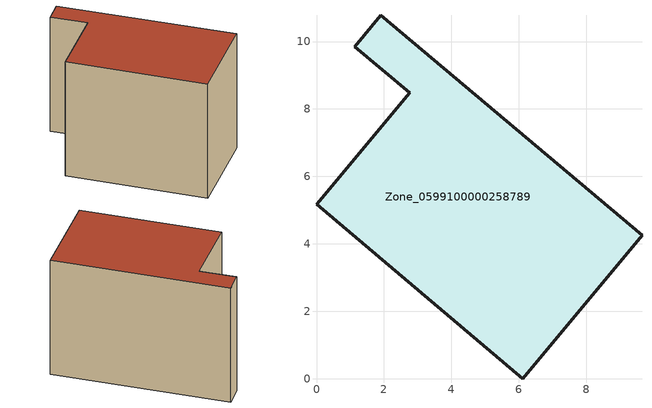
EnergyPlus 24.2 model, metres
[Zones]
Zone_0599100000258789
 floor ground (C_G): 9.65,4.25 6.11,0 0,5.17 2.76,8.48 1.13,9.84 1.91,10.78 z0
 wall outside (C_F): 6.11,0 9.65,4.25 1.91,10.78 1.13,9.84 2.76,8.48 0,5.17 6.11,0 z0:7.11
 roof outside (C_R): 0,5.17 6.11,0 9.65,4.25 1.91,10.78 1.13,9.84 2.76,8.48 z7.11
[BUILDING]
Pand.0599100000258789: North Axis=0; Terrain=City; Loads Convergence Tolerance Value=0.04; Temperature Convergence Tolerance Value=0.4; Solar Distribution=FullExterior; Maximum Number of Warmup Days=25; Minimum Number of Warmup Days=1
[Site:Location]
Rotterdam.The.Hague.AP_ZH_NLD Design_Conditions: Latitude=51.96; Longitude=4.45; Time Zone=1; Elevation=-4.5
[SITE:GROUNDTEMPERATURE:BUILDINGSURFACE]
18, 18, 18, 18, 18, 18, 18, 18, 18, 18, 18, 18
[MATERIAL] Thermal Absorptance=0.9; Solar Absorptance=0.7; Visible Absorptance=0.7
Name | Roughness | Thickness | Conductivity | Density | Specific Heat
G.TI.1946 | MediumSmooth | 0.15 | 1 | 540 | 1210
F.TI.1946 | Rough | 0.3 | 0.857143 | 1920 | 840
R.TI.1946 | MediumRough | 0.2 | 0.1 | 1500 | 1000
[CONSTRUCTION]
C_G: G.TI.1946
C_F: F.TI.1946
C_R: R.TI.1946
[ZONE]
Zone_0599100000258789: Type=1; Multiplier=1; Ceiling Height=Autocalculate; Volume=Autocalculate; Floor Area=autocalculate; Part of Total Floor Area=Yes
[ZONEINFILTRATION:DESIGNFLOWRATE]
Infil_Zone_0599100000258789: Zone or ZoneList or Space or SpaceList=Zone_0599100000258789; Schedule=AlwaysOn; Design Flow Rate Calculation Method=Flow/Area; Flow Rate per Floor Area=0.003; Constant Term Coefficient=1; Temperature Term Coefficient=0; Velocity Term Coefficient=0; Velocity Squared Term Coefficient=0
[HVACTEMPLATE:ZONE:IDEALLOADSAIRSYSTEM]
Zone_0599100000258789: Maximum Heating Supply Air Temperature=50; Minimum Cooling Supply Air Temperature=13; Maximum Heating Supply Air Humidity Ratio=0.0156; Minimum Cooling Supply Air Humidity Ratio=0.0077; Heating Limit=NoLimit; Cooling Limit=NoLimit; Dehumidification Control Type=ConstantSensibleHeatRatio; Cooling Sensible Heat Ratio=0.7; Dehumidification Setpoint=60; Humidification Control Type=None; Humidification Setpoint=30; Outdoor Air Method=None; Outdoor Air Flow Rate per Person=0.00944; Outdoor Air Flow Rate per Zone Floor Area=0; Outdoor Air Flow Rate per Zone=0; Demand Controlled Ventilation Type=None; Outdoor Air Economizer Type=NoEconomizer; Heat Recovery Type=None; Sensible Heat Recovery Effectiveness=0.7; Latent Heat Recovery Effectiveness=0.65
[ZONECONTROL:THERMOSTAT]
ThermostatControl_Zone_0599100000258789: Zone or ZoneList=Zone_0599100000258789; Control Type Schedule=DualSetpointControlType; Control 1=Thermostat_Zone_0599100000258789; Temperature Difference Between Cutout And Setpoint=0
[THERMOSTATSETPOINT:DUALSETPOINT]
Thermostat_Zone_0599100000258789: Heating Setpoint Temperature Schedule=HeatingSetpoint_Zone_0599100000258789; Cooling Setpoint Temperature Schedule=CoolingSetpoint_Zone_0599100000258789
[SCHEDULE:COMPACT]
HeatingSetpoint_Zone_0599100000258789: Through: 12/31, For: AllDays, Until: 24:00, 21
CoolingSetpoint_Zone_0599100000258789: Through: 12/31, For: AllDays, Until: 24:00, 24
DualSetpointControlType: Through: 12/31, For: AllDays, Until: 24:00, 4
AlwaysOn: Through: 12/31, For: AllDays, Until: 24:00, 1
